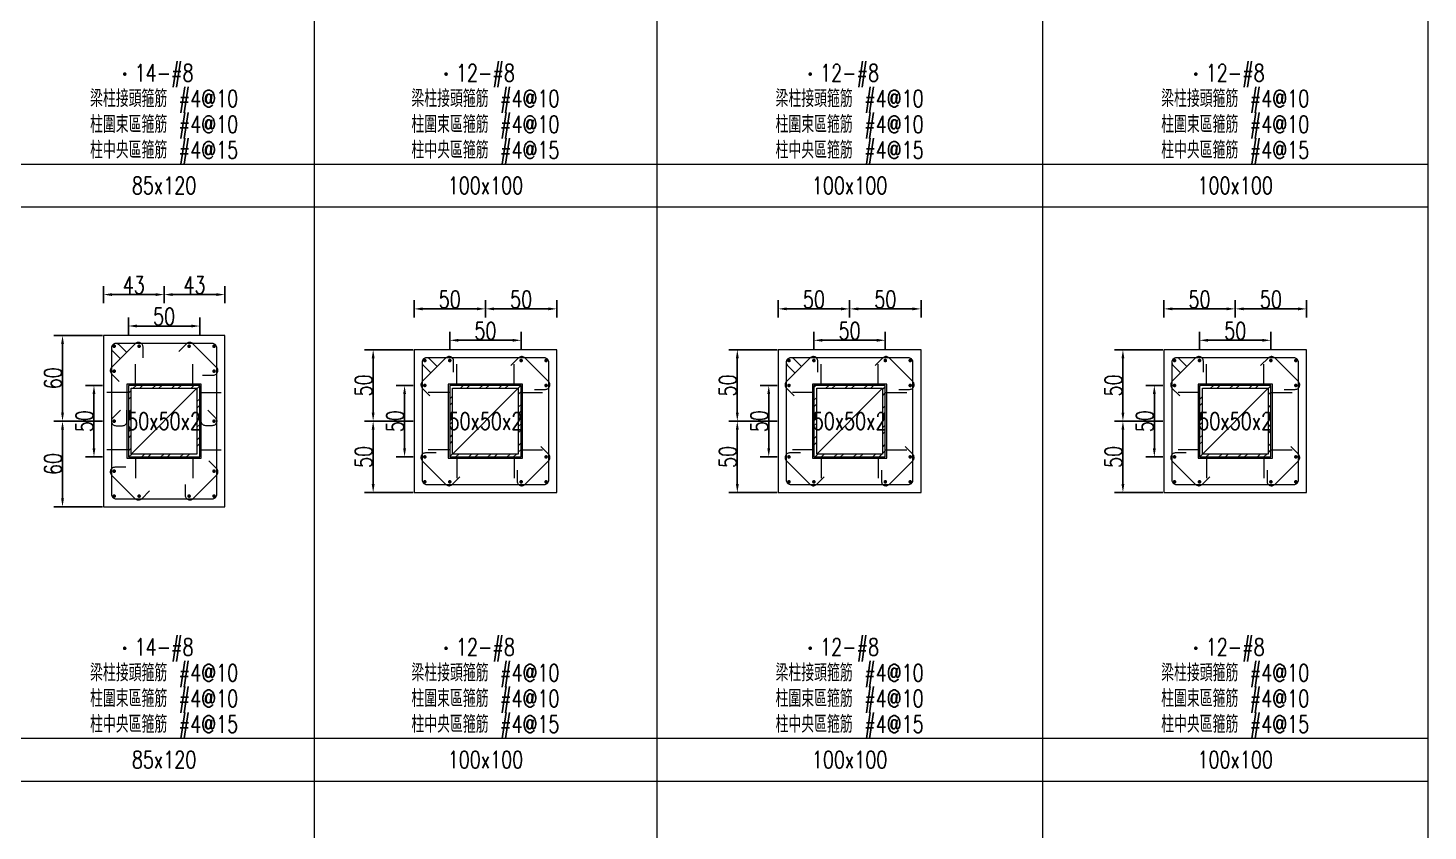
# Model space of a CAD drawing. Header units: millimetres. Extents: x 0 to 3905, y 0 to 8880.
# Drawn here: x 2925 to 3905, y 7201 to 7763 of the extents above; entities that cross this region are included whole.
import ezdxf
from ezdxf.enums import TextEntityAlignment as Align

# ---------------------------------------------------------------- set-up
doc = ezdxf.new("R2010")
doc.units = ezdxf.units.MM
doc.layers.get('DEFPOINTS').update_dxf_attribs({"color": 3})
for name, color, linetype in [('Hatch線', 6, 'Continuous'), ('主筋斷面', 2, 'Continuous'), ('文字-主筋根數', 7, 'Continuous'), ('文字-剪力筋 中央區', 7, 'Continuous'), ('文字-剪力筋-BC', 7, 'Continuous'), ('文字-剪力筋-圍束區', 7, 'Continuous'), ('文字-斷面尺寸', 7, 'Continuous'), ('文字-輔助字', 7, 'Continuous'), ('柱斷面線', 4, 'Continuous'), ('標註字', 4, 'Continuous'), ('箍筋線', 1, 'Continuous'), ('網格線', 7, 'Continuous'), ('鋼柱', 11, 'Continuous')]:
    doc.layers.add(name, color=color, linetype=linetype)
doc.styles.add('note', font='txt.shx', dxfattribs={"width": 0.75, "height": 12})
doc.styles.add('txt', font='txt.shx', dxfattribs={"height": 0.2, "bigfont": 'chineset.shx'})
doc.dimstyles.new('RCAD_DIM', dxfattribs={"dimtxt": 12, "dimasz": 6, "dimexe": 6, "dimexo": 0.625, "dimtad": 1, "dimdec": 0, "dimdsep": 46, "dimtxsty": 'note', "dimcen": 2.5, "dimclrd": 256, "dimclre": 256, "dimclrt": 256, "dimadec": 0, "dimazin": 0, "dimtfac": 1, "dimtmove": 0, "dimatfit": 3, "dimfxl": 0, "dimtolj": 1, "dimarcsym": 0})

# ---------------------------------------------------------------- blocks, each defined once
blk = doc.blocks.new('*D1710')
at = {"layer": 'DEFPOINTS', "color": 0}
for p in [(3045, 7554.625), (2995, 7548), (3045, 7548)]:
    blk.add_point(p, dxfattribs=at)
at = {"layer": '標註字', "lineweight": -2}
for p, q in [((2995, 7548.625), (2995, 7560.625)), ((3045, 7548.625), (3045, 7560.625)), ((3001, 7554.625), (3039, 7554.625))]:
    blk.add_line(p, q, dxfattribs=at)
at = {"layer": '標註字'}
for points in [[(3001, 7555.625), (3001, 7553.625), (2995, 7554.625)], [(3039, 7553.625), (3039, 7555.625), (3045, 7554.625)]]:
    blk.add_solid(points, dxfattribs=at)
at = {"layer": '標註字', "insert": (3020, 7561.25), "char_height": 12, "attachment_point": 5, "style": 'note'}
blk.add_mtext('\\A1;50', dxfattribs=at)
blk = doc.blocks.new('*D1711')
at = {"layer": 'DEFPOINTS', "color": 0}
for p in [(2970.875, 7513), (2977.5, 7513), (2977.5, 7463)]:
    blk.add_point(p, dxfattribs=at)
at = {"layer": '標註字', "lineweight": -2}
for p, q in [((2976.875, 7513), (2964.875, 7513)), ((2970.875, 7469), (2970.875, 7507)), ((2976.875, 7463), (2964.875, 7463))]:
    blk.add_line(p, q, dxfattribs=at)
at = {"layer": '標註字'}
for points in [[(2971.875, 7507), (2969.875, 7507), (2970.875, 7513)], [(2969.875, 7469), (2971.875, 7469), (2970.875, 7463)]]:
    blk.add_solid(points, dxfattribs=at)
at = {"layer": '標註字', "insert": (2964.25, 7488), "char_height": 12, "attachment_point": 5, "rotation": 90, "style": 'note'}
blk.add_mtext('\\A1;50', dxfattribs=at)
blk = doc.blocks.new('*D1712')
at = {"layer": 'DEFPOINTS', "color": 0}
for p in [(2977.5, 7570), (3020, 7576.625), (3020, 7570)]:
    blk.add_point(p, dxfattribs=at)
at = {"layer": '標註字', "lineweight": -2}
for p, q in [((2977.5, 7570.625), (2977.5, 7582.625)), ((3020, 7570.625), (3020, 7582.625)), ((2983.5, 7576.625), (3014, 7576.625))]:
    blk.add_line(p, q, dxfattribs=at)
at = {"layer": '標註字'}
for points in [[(2983.5, 7577.625), (2983.5, 7575.625), (2977.5, 7576.625)], [(3014, 7575.625), (3014, 7577.625), (3020, 7576.625)]]:
    blk.add_solid(points, dxfattribs=at)
at = {"layer": '標註字', "insert": (2998.75, 7583.25), "char_height": 12, "attachment_point": 5, "style": 'note'}
blk.add_mtext('\\A1;43', dxfattribs=at)
blk = doc.blocks.new('*D1713')
at = {"layer": 'DEFPOINTS', "color": 0}
for p in [(3020, 7570), (3062.5, 7576.625), (3062.5, 7570)]:
    blk.add_point(p, dxfattribs=at)
at = {"layer": '標註字', "lineweight": -2}
for p, q in [((3020, 7570.625), (3020, 7582.625)), ((3062.5, 7570.625), (3062.5, 7582.625)), ((3026, 7576.625), (3056.5, 7576.625))]:
    blk.add_line(p, q, dxfattribs=at)
at = {"layer": '標註字'}
for points in [[(3026, 7577.625), (3026, 7575.625), (3020, 7576.625)], [(3056.5, 7575.625), (3056.5, 7577.625), (3062.5, 7576.625)]]:
    blk.add_solid(points, dxfattribs=at)
at = {"layer": '標註字', "insert": (3041.25, 7583.25), "char_height": 12, "attachment_point": 5, "style": 'note'}
blk.add_mtext('\\A1;43', dxfattribs=at)
blk = doc.blocks.new('*D1714')
at = {"layer": 'DEFPOINTS', "color": 0}
for p in [(2948.875, 7488), (2977.5, 7488), (2977.5, 7428)]:
    blk.add_point(p, dxfattribs=at)
at = {"layer": '標註字', "lineweight": -2}
for p, q in [((2976.875, 7488), (2942.875, 7488)), ((2948.875, 7434), (2948.875, 7482)), ((2976.875, 7428), (2942.875, 7428))]:
    blk.add_line(p, q, dxfattribs=at)
at = {"layer": '標註字'}
for points in [[(2949.875, 7482), (2947.875, 7482), (2948.875, 7488)], [(2947.875, 7434), (2949.875, 7434), (2948.875, 7428)]]:
    blk.add_solid(points, dxfattribs=at)
at = {"layer": '標註字', "insert": (2942.25, 7458), "char_height": 12, "attachment_point": 5, "rotation": 90, "style": 'note'}
blk.add_mtext('\\A1;60', dxfattribs=at)
blk = doc.blocks.new('*D1715')
at = {"layer": 'DEFPOINTS', "color": 0}
for p in [(2948.875, 7548), (2977.5, 7548), (2977.5, 7488)]:
    blk.add_point(p, dxfattribs=at)
at = {"layer": '標註字', "lineweight": -2}
for p, q in [((2976.875, 7548), (2942.875, 7548)), ((2948.875, 7494), (2948.875, 7542)), ((2976.875, 7488), (2942.875, 7488))]:
    blk.add_line(p, q, dxfattribs=at)
at = {"layer": '標註字'}
for points in [[(2949.875, 7542), (2947.875, 7542), (2948.875, 7548)], [(2947.875, 7494), (2949.875, 7494), (2948.875, 7488)]]:
    blk.add_solid(points, dxfattribs=at)
at = {"layer": '標註字', "insert": (2942.25, 7518), "char_height": 12, "attachment_point": 5, "rotation": 90, "style": 'note'}
blk.add_mtext('\\A1;60', dxfattribs=at)
blk = doc.blocks.new('Circle_Filled')
at = {"const_width": 0.5}
blk.add_lwpolyline([(-0.25, 0, 1), (0.25, 0, 1)], format="xyb", close=True, dxfattribs=at)
blk = doc.blocks.new('*D1842')
at = {"layer": 'DEFPOINTS', "color": 0}
for p in [(3270, 7544.625), (3220, 7538), (3270, 7538)]:
    blk.add_point(p, dxfattribs=at)
at = {"layer": '標註字', "lineweight": -2}
for p, q in [((3220, 7538.625), (3220, 7550.625)), ((3270, 7538.625), (3270, 7550.625)), ((3226, 7544.625), (3264, 7544.625))]:
    blk.add_line(p, q, dxfattribs=at)
at = {"layer": '標註字'}
for points in [[(3226, 7545.625), (3226, 7543.625), (3220, 7544.625)], [(3264, 7543.625), (3264, 7545.625), (3270, 7544.625)]]:
    blk.add_solid(points, dxfattribs=at)
at = {"layer": '標註字', "insert": (3245, 7551.25), "char_height": 12, "attachment_point": 5, "style": 'note'}
blk.add_mtext('\\A1;50', dxfattribs=at)
blk = doc.blocks.new('*D1843')
at = {"layer": 'DEFPOINTS', "color": 0}
for p in [(3188.375, 7513), (3195, 7513), (3195, 7463)]:
    blk.add_point(p, dxfattribs=at)
at = {"layer": '標註字', "lineweight": -2}
for p, q in [((3194.375, 7513), (3182.375, 7513)), ((3188.375, 7469), (3188.375, 7507)), ((3194.375, 7463), (3182.375, 7463))]:
    blk.add_line(p, q, dxfattribs=at)
at = {"layer": '標註字'}
for points in [[(3189.375, 7507), (3187.375, 7507), (3188.375, 7513)], [(3187.375, 7469), (3189.375, 7469), (3188.375, 7463)]]:
    blk.add_solid(points, dxfattribs=at)
at = {"layer": '標註字', "insert": (3181.75, 7488), "char_height": 12, "attachment_point": 5, "rotation": 90, "style": 'note'}
blk.add_mtext('\\A1;50', dxfattribs=at)
blk = doc.blocks.new('*D1844')
at = {"layer": 'DEFPOINTS', "color": 0}
for p in [(3195, 7560), (3245, 7566.625), (3245, 7560)]:
    blk.add_point(p, dxfattribs=at)
at = {"layer": '標註字', "lineweight": -2}
for p, q in [((3195, 7560.625), (3195, 7572.625)), ((3245, 7560.625), (3245, 7572.625)), ((3201, 7566.625), (3239, 7566.625))]:
    blk.add_line(p, q, dxfattribs=at)
at = {"layer": '標註字'}
for points in [[(3201, 7567.625), (3201, 7565.625), (3195, 7566.625)], [(3239, 7565.625), (3239, 7567.625), (3245, 7566.625)]]:
    blk.add_solid(points, dxfattribs=at)
at = {"layer": '標註字', "insert": (3220, 7573.25), "char_height": 12, "attachment_point": 5, "style": 'note'}
blk.add_mtext('\\A1;50', dxfattribs=at)
blk = doc.blocks.new('*D1845')
at = {"layer": 'DEFPOINTS', "color": 0}
for p in [(3245, 7560), (3295, 7566.625), (3295, 7560)]:
    blk.add_point(p, dxfattribs=at)
at = {"layer": '標註字', "lineweight": -2}
for p, q in [((3245, 7560.625), (3245, 7572.625)), ((3295, 7560.625), (3295, 7572.625)), ((3251, 7566.625), (3289, 7566.625))]:
    blk.add_line(p, q, dxfattribs=at)
at = {"layer": '標註字'}
for points in [[(3251, 7567.625), (3251, 7565.625), (3245, 7566.625)], [(3289, 7565.625), (3289, 7567.625), (3295, 7566.625)]]:
    blk.add_solid(points, dxfattribs=at)
at = {"layer": '標註字', "insert": (3270, 7573.25), "char_height": 12, "attachment_point": 5, "style": 'note'}
blk.add_mtext('\\A1;50', dxfattribs=at)
blk = doc.blocks.new('*D1846')
at = {"layer": 'DEFPOINTS', "color": 0}
for p in [(3166.375, 7488), (3195, 7488), (3195, 7438)]:
    blk.add_point(p, dxfattribs=at)
at = {"layer": '標註字', "lineweight": -2}
for p, q in [((3194.375, 7488), (3160.375, 7488)), ((3166.375, 7444), (3166.375, 7482)), ((3194.375, 7438), (3160.375, 7438))]:
    blk.add_line(p, q, dxfattribs=at)
at = {"layer": '標註字'}
for points in [[(3167.375, 7482), (3165.375, 7482), (3166.375, 7488)], [(3165.375, 7444), (3167.375, 7444), (3166.375, 7438)]]:
    blk.add_solid(points, dxfattribs=at)
at = {"layer": '標註字', "insert": (3159.75, 7463), "char_height": 12, "attachment_point": 5, "rotation": 90, "style": 'note'}
blk.add_mtext('\\A1;50', dxfattribs=at)
blk = doc.blocks.new('*D1847')
at = {"layer": 'DEFPOINTS', "color": 0}
for p in [(3166.375, 7538), (3195, 7538), (3195, 7488)]:
    blk.add_point(p, dxfattribs=at)
at = {"layer": '標註字', "lineweight": -2}
for p, q in [((3194.375, 7538), (3160.375, 7538)), ((3166.375, 7494), (3166.375, 7532)), ((3194.375, 7488), (3160.375, 7488))]:
    blk.add_line(p, q, dxfattribs=at)
at = {"layer": '標註字'}
for points in [[(3167.375, 7532), (3165.375, 7532), (3166.375, 7538)], [(3165.375, 7494), (3167.375, 7494), (3166.375, 7488)]]:
    blk.add_solid(points, dxfattribs=at)
at = {"layer": '標註字', "insert": (3159.75, 7513), "char_height": 12, "attachment_point": 5, "rotation": 90, "style": 'note'}
blk.add_mtext('\\A1;50', dxfattribs=at)
blk = doc.blocks.new('*D1974')
at = {"layer": 'DEFPOINTS', "color": 0}
for p in [(3525, 7544.625), (3475, 7538), (3525, 7538)]:
    blk.add_point(p, dxfattribs=at)
at = {"layer": '標註字', "lineweight": -2}
for p, q in [((3475, 7538.625), (3475, 7550.625)), ((3525, 7538.625), (3525, 7550.625)), ((3481, 7544.625), (3519, 7544.625))]:
    blk.add_line(p, q, dxfattribs=at)
at = {"layer": '標註字'}
for points in [[(3481, 7545.625), (3481, 7543.625), (3475, 7544.625)], [(3519, 7543.625), (3519, 7545.625), (3525, 7544.625)]]:
    blk.add_solid(points, dxfattribs=at)
at = {"layer": '標註字', "insert": (3500, 7551.25), "char_height": 12, "attachment_point": 5, "style": 'note'}
blk.add_mtext('\\A1;50', dxfattribs=at)
blk = doc.blocks.new('*D1975')
at = {"layer": 'DEFPOINTS', "color": 0}
for p in [(3443.375, 7513), (3450, 7513), (3450, 7463)]:
    blk.add_point(p, dxfattribs=at)
at = {"layer": '標註字', "lineweight": -2}
for p, q in [((3449.375, 7513), (3437.375, 7513)), ((3443.375, 7469), (3443.375, 7507)), ((3449.375, 7463), (3437.375, 7463))]:
    blk.add_line(p, q, dxfattribs=at)
at = {"layer": '標註字'}
for points in [[(3444.375, 7507), (3442.375, 7507), (3443.375, 7513)], [(3442.375, 7469), (3444.375, 7469), (3443.375, 7463)]]:
    blk.add_solid(points, dxfattribs=at)
at = {"layer": '標註字', "insert": (3436.75, 7488), "char_height": 12, "attachment_point": 5, "rotation": 90, "style": 'note'}
blk.add_mtext('\\A1;50', dxfattribs=at)
blk = doc.blocks.new('*D1976')
at = {"layer": 'DEFPOINTS', "color": 0}
for p in [(3450, 7560), (3500, 7566.625), (3500, 7560)]:
    blk.add_point(p, dxfattribs=at)
at = {"layer": '標註字', "lineweight": -2}
for p, q in [((3450, 7560.625), (3450, 7572.625)), ((3500, 7560.625), (3500, 7572.625)), ((3456, 7566.625), (3494, 7566.625))]:
    blk.add_line(p, q, dxfattribs=at)
at = {"layer": '標註字'}
for points in [[(3456, 7567.625), (3456, 7565.625), (3450, 7566.625)], [(3494, 7565.625), (3494, 7567.625), (3500, 7566.625)]]:
    blk.add_solid(points, dxfattribs=at)
at = {"layer": '標註字', "insert": (3475, 7573.25), "char_height": 12, "attachment_point": 5, "style": 'note'}
blk.add_mtext('\\A1;50', dxfattribs=at)
blk = doc.blocks.new('*D1977')
at = {"layer": 'DEFPOINTS', "color": 0}
for p in [(3500, 7560), (3550, 7566.625), (3550, 7560)]:
    blk.add_point(p, dxfattribs=at)
at = {"layer": '標註字', "lineweight": -2}
for p, q in [((3500, 7560.625), (3500, 7572.625)), ((3550, 7560.625), (3550, 7572.625)), ((3506, 7566.625), (3544, 7566.625))]:
    blk.add_line(p, q, dxfattribs=at)
at = {"layer": '標註字'}
for points in [[(3506, 7567.625), (3506, 7565.625), (3500, 7566.625)], [(3544, 7565.625), (3544, 7567.625), (3550, 7566.625)]]:
    blk.add_solid(points, dxfattribs=at)
at = {"layer": '標註字', "insert": (3525, 7573.25), "char_height": 12, "attachment_point": 5, "style": 'note'}
blk.add_mtext('\\A1;50', dxfattribs=at)
blk = doc.blocks.new('*D1978')
at = {"layer": 'DEFPOINTS', "color": 0}
for p in [(3421.375, 7488), (3450, 7488), (3450, 7438)]:
    blk.add_point(p, dxfattribs=at)
at = {"layer": '標註字', "lineweight": -2}
for p, q in [((3449.375, 7488), (3415.375, 7488)), ((3421.375, 7444), (3421.375, 7482)), ((3449.375, 7438), (3415.375, 7438))]:
    blk.add_line(p, q, dxfattribs=at)
at = {"layer": '標註字'}
for points in [[(3422.375, 7482), (3420.375, 7482), (3421.375, 7488)], [(3420.375, 7444), (3422.375, 7444), (3421.375, 7438)]]:
    blk.add_solid(points, dxfattribs=at)
at = {"layer": '標註字', "insert": (3414.75, 7463), "char_height": 12, "attachment_point": 5, "rotation": 90, "style": 'note'}
blk.add_mtext('\\A1;50', dxfattribs=at)
blk = doc.blocks.new('*D1979')
at = {"layer": 'DEFPOINTS', "color": 0}
for p in [(3421.375, 7538), (3450, 7538), (3450, 7488)]:
    blk.add_point(p, dxfattribs=at)
at = {"layer": '標註字', "lineweight": -2}
for p, q in [((3449.375, 7538), (3415.375, 7538)), ((3421.375, 7494), (3421.375, 7532)), ((3449.375, 7488), (3415.375, 7488))]:
    blk.add_line(p, q, dxfattribs=at)
at = {"layer": '標註字'}
for points in [[(3422.375, 7532), (3420.375, 7532), (3421.375, 7538)], [(3420.375, 7494), (3422.375, 7494), (3421.375, 7488)]]:
    blk.add_solid(points, dxfattribs=at)
at = {"layer": '標註字', "insert": (3414.75, 7513), "char_height": 12, "attachment_point": 5, "rotation": 90, "style": 'note'}
blk.add_mtext('\\A1;50', dxfattribs=at)
blk = doc.blocks.new('*D2106')
at = {"layer": 'DEFPOINTS', "color": 0}
for p in [(3795, 7544.625), (3745, 7538), (3795, 7538)]:
    blk.add_point(p, dxfattribs=at)
at = {"layer": '標註字', "lineweight": -2}
for p, q in [((3745, 7538.625), (3745, 7550.625)), ((3795, 7538.625), (3795, 7550.625)), ((3751, 7544.625), (3789, 7544.625))]:
    blk.add_line(p, q, dxfattribs=at)
at = {"layer": '標註字'}
for points in [[(3751, 7545.625), (3751, 7543.625), (3745, 7544.625)], [(3789, 7543.625), (3789, 7545.625), (3795, 7544.625)]]:
    blk.add_solid(points, dxfattribs=at)
at = {"layer": '標註字', "insert": (3770, 7551.25), "char_height": 12, "attachment_point": 5, "style": 'note'}
blk.add_mtext('\\A1;50', dxfattribs=at)
blk = doc.blocks.new('*D2107')
at = {"layer": 'DEFPOINTS', "color": 0}
for p in [(3713.375, 7513), (3720, 7513), (3720, 7463)]:
    blk.add_point(p, dxfattribs=at)
at = {"layer": '標註字', "lineweight": -2}
for p, q in [((3719.375, 7513), (3707.375, 7513)), ((3713.375, 7469), (3713.375, 7507)), ((3719.375, 7463), (3707.375, 7463))]:
    blk.add_line(p, q, dxfattribs=at)
at = {"layer": '標註字'}
for points in [[(3714.375, 7507), (3712.375, 7507), (3713.375, 7513)], [(3712.375, 7469), (3714.375, 7469), (3713.375, 7463)]]:
    blk.add_solid(points, dxfattribs=at)
at = {"layer": '標註字', "insert": (3706.75, 7488), "char_height": 12, "attachment_point": 5, "rotation": 90, "style": 'note'}
blk.add_mtext('\\A1;50', dxfattribs=at)
blk = doc.blocks.new('*D2108')
at = {"layer": 'DEFPOINTS', "color": 0}
for p in [(3720, 7560), (3770, 7566.625), (3770, 7560)]:
    blk.add_point(p, dxfattribs=at)
at = {"layer": '標註字', "lineweight": -2}
for p, q in [((3720, 7560.625), (3720, 7572.625)), ((3770, 7560.625), (3770, 7572.625)), ((3726, 7566.625), (3764, 7566.625))]:
    blk.add_line(p, q, dxfattribs=at)
at = {"layer": '標註字'}
for points in [[(3726, 7567.625), (3726, 7565.625), (3720, 7566.625)], [(3764, 7565.625), (3764, 7567.625), (3770, 7566.625)]]:
    blk.add_solid(points, dxfattribs=at)
at = {"layer": '標註字', "insert": (3745, 7573.25), "char_height": 12, "attachment_point": 5, "style": 'note'}
blk.add_mtext('\\A1;50', dxfattribs=at)
blk = doc.blocks.new('*D2109')
at = {"layer": 'DEFPOINTS', "color": 0}
for p in [(3770, 7560), (3820, 7566.625), (3820, 7560)]:
    blk.add_point(p, dxfattribs=at)
at = {"layer": '標註字', "lineweight": -2}
for p, q in [((3770, 7560.625), (3770, 7572.625)), ((3820, 7560.625), (3820, 7572.625)), ((3776, 7566.625), (3814, 7566.625))]:
    blk.add_line(p, q, dxfattribs=at)
at = {"layer": '標註字'}
for points in [[(3776, 7567.625), (3776, 7565.625), (3770, 7566.625)], [(3814, 7565.625), (3814, 7567.625), (3820, 7566.625)]]:
    blk.add_solid(points, dxfattribs=at)
at = {"layer": '標註字', "insert": (3795, 7573.25), "char_height": 12, "attachment_point": 5, "style": 'note'}
blk.add_mtext('\\A1;50', dxfattribs=at)
blk = doc.blocks.new('*D2110')
at = {"layer": 'DEFPOINTS', "color": 0}
for p in [(3691.375, 7488), (3720, 7488), (3720, 7438)]:
    blk.add_point(p, dxfattribs=at)
at = {"layer": '標註字', "lineweight": -2}
for p, q in [((3719.375, 7488), (3685.375, 7488)), ((3691.375, 7444), (3691.375, 7482)), ((3719.375, 7438), (3685.375, 7438))]:
    blk.add_line(p, q, dxfattribs=at)
at = {"layer": '標註字'}
for points in [[(3692.375, 7482), (3690.375, 7482), (3691.375, 7488)], [(3690.375, 7444), (3692.375, 7444), (3691.375, 7438)]]:
    blk.add_solid(points, dxfattribs=at)
at = {"layer": '標註字', "insert": (3684.75, 7463), "char_height": 12, "attachment_point": 5, "rotation": 90, "style": 'note'}
blk.add_mtext('\\A1;50', dxfattribs=at)
blk = doc.blocks.new('*D2111')
at = {"layer": 'DEFPOINTS', "color": 0}
for p in [(3691.375, 7538), (3720, 7538), (3720, 7488)]:
    blk.add_point(p, dxfattribs=at)
at = {"layer": '標註字', "lineweight": -2}
for p, q in [((3719.375, 7538), (3685.375, 7538)), ((3691.375, 7494), (3691.375, 7532)), ((3719.375, 7488), (3685.375, 7488))]:
    blk.add_line(p, q, dxfattribs=at)
at = {"layer": '標註字'}
for points in [[(3692.375, 7532), (3690.375, 7532), (3691.375, 7538)], [(3690.375, 7494), (3692.375, 7494), (3691.375, 7488)]]:
    blk.add_solid(points, dxfattribs=at)
at = {"layer": '標註字', "insert": (3684.75, 7513), "char_height": 12, "attachment_point": 5, "rotation": 90, "style": 'note'}
blk.add_mtext('\\A1;50', dxfattribs=at)

msp = doc.modelspace()

# ---------------------------------------------------------------- hatches: boundary and pattern name
at = {"layer": 'Hatch線'}
h = msp.add_hatch(dxfattribs=at)
h.set_pattern_fill('ANSI32', color=256, style=0)
h.paths.add_polyline_path([(2995, 7463), (3045, 7463), (3045, 7513), (2995, 7513)], flags=17)
h.paths.add_polyline_path([(2997, 7465), (2997, 7511), (3043, 7511), (3043, 7465)])
h = msp.add_hatch(dxfattribs=at)
h.set_pattern_fill('ANSI32', color=256, style=0)
h.paths.add_polyline_path([(3220, 7463), (3270, 7463), (3270, 7513), (3220, 7513)], flags=17)
h.paths.add_polyline_path([(3222, 7465), (3222, 7511), (3268, 7511), (3268, 7465)])
h = msp.add_hatch(dxfattribs=at)
h.set_pattern_fill('ANSI32', color=256, style=0)
h.paths.add_polyline_path([(3475, 7463), (3525, 7463), (3525, 7513), (3475, 7513)], flags=17)
h.paths.add_polyline_path([(3477, 7465), (3477, 7511), (3523, 7511), (3523, 7465)])
h = msp.add_hatch(dxfattribs=at)
h.set_pattern_fill('ANSI32', color=256, style=0)
h.paths.add_polyline_path([(3745, 7463), (3795, 7463), (3795, 7513), (3745, 7513)], flags=17)
h.paths.add_polyline_path([(3747, 7465), (3747, 7511), (3793, 7511), (3793, 7465)])

# ---------------------------------------------------------------- linework, layer by layer
at = {"layer": 'DEFPOINTS', "lineweight": 5}
for points in [[(3000, 7513), (3000, 7528)], [(3040, 7513), (3040, 7528)], [(3225, 7513), (3225, 7528)], [(3265, 7513), (3265, 7528)], [(3480, 7513), (3480, 7528)], [(3520, 7513), (3520, 7528)], [(3750, 7513), (3750, 7528)], [(3790, 7513), (3790, 7528)], [(2995, 7462), (3046, 7462), (3046, 7514), (2994, 7514), (2994, 7462), (2995, 7462)], [(2997, 7465), (3043, 7511)], [(3220, 7462), (3271, 7462), (3271, 7514), (3219, 7514), (3219, 7462), (3220, 7462)], [(3222, 7465), (3268, 7511)], [(3475, 7462), (3526, 7462), (3526, 7514), (3474, 7514), (3474, 7462), (3475, 7462)], [(3477, 7465), (3523, 7511)], [(3745, 7462), (3796, 7462), (3796, 7514), (3744, 7514), (3744, 7462), (3745, 7462)], [(3747, 7465), (3793, 7511)], [(2995, 7508), (2980, 7508)], [(3045, 7508), (3060, 7508)], [(3220, 7508), (3205, 7508)], [(3270, 7508), (3285, 7508)], [(3475, 7508), (3460, 7508)], [(3525, 7508), (3540, 7508)], [(3745, 7508), (3730, 7508)], [(3795, 7508), (3810, 7508)], [(2995, 7468), (2980, 7468)], [(3000, 7463), (3000, 7448)], [(3040, 7463), (3040, 7448)], [(3045, 7468), (3060, 7468)], [(3220, 7468), (3205, 7468)], [(3225, 7463), (3225, 7448)], [(3265, 7463), (3265, 7448)], [(3270, 7468), (3285, 7468)], [(3475, 7468), (3460, 7468)], [(3480, 7463), (3480, 7448)], [(3520, 7463), (3520, 7448)], [(3525, 7468), (3540, 7468)], [(3745, 7468), (3730, 7468)], [(3750, 7463), (3750, 7448)], [(3790, 7463), (3790, 7448)], [(3795, 7468), (3810, 7468)]]:
    msp.add_lwpolyline(points, dxfattribs=at)
at = {"layer": '柱斷面線', "lineweight": 5}
for points in [[(2977.5, 7428), (3062.5, 7428), (3062.5, 7548), (2977.5, 7548), (2977.5, 7428)], [(3195, 7438), (3295, 7438), (3295, 7538), (3195, 7538), (3195, 7438)], [(3450, 7438), (3550, 7438), (3550, 7538), (3450, 7538), (3450, 7438)], [(3720, 7438), (3820, 7438), (3820, 7538), (3720, 7538), (3720, 7438)]]:
    msp.add_lwpolyline(points, dxfattribs=at)
at = {"layer": '箍筋線', "lineweight": 5}
for points in [[(3005.23, 7532.39), (3005.23, 7540.01), (3005.18, 7540.54), (3005.05, 7541.06), (3004.83, 7541.55), (3004.53, 7541.99), (3004.17, 7542.38), (3003.74, 7542.7), (3003.27, 7542.94), (3002.76, 7543.11), (3002.23, 7543.18), (3001.7, 7543.17), (3001.17, 7543.06), (3000.67, 7542.87), (3000.21, 7542.6), (2999.81, 7542.26), (2983.24, 7525.69), (2982.89, 7525.27), (2982.61, 7524.79), (2982.42, 7524.27), (2982.33, 7523.73), (2982.33, 7523.17), (2982.42, 7522.63), (2982.61, 7522.11), (2982.89, 7521.63), (2983.24, 7521.2), (2988.63, 7515.82)], [(2993.94, 7536.05), (2988.56, 7541.44), (2988.15, 7541.78), (2987.69, 7542.05), (2987.19, 7542.24), (2986.67, 7542.35), (2986.13, 7542.36), (2985.6, 7542.29), (2985.09, 7542.12), (2984.62, 7541.88), (2984.19, 7541.56), (2983.83, 7541.17), (2983.53, 7540.73), (2983.31, 7540.24), (2983.18, 7539.72), (2983.13, 7539.19), (2983.13, 7436.81), (2983.18, 7436.26), (2983.33, 7435.72), (2983.56, 7435.22), (2983.88, 7434.77), (2984.27, 7434.38), (2984.72, 7434.06), (2985.22, 7433.83), (2985.76, 7433.68), (2986.31, 7433.63), (3053.69, 7433.63), (3054.24, 7433.68), (3054.78, 7433.83), (3055.28, 7434.06), (3055.73, 7434.38), (3056.12, 7434.77), (3056.44, 7435.22), (3056.67, 7435.72), (3056.82, 7436.26), (3056.87, 7436.81), (3056.87, 7539.19), (3056.82, 7539.74), (3056.67, 7540.28), (3056.44, 7540.78), (3056.12, 7541.23), (3055.73, 7541.62), (3055.28, 7541.94), (3054.78, 7542.17), (3054.24, 7542.32), (3053.69, 7542.37), (2986.31, 7542.37), (2985.78, 7542.32), (2985.26, 7542.19), (2984.77, 7541.97), (2984.33, 7541.67), (2983.94, 7541.31), (2983.62, 7540.88), (2983.38, 7540.41), (2983.21, 7539.9), (2983.14, 7539.37), (2983.15, 7538.83), (2983.26, 7538.31), (2983.45, 7537.81), (2983.72, 7537.35), (2984.06, 7536.94), (2989.45, 7531.56)], [(3046.89, 7520.27), (3054.51, 7520.27), (3055.04, 7520.32), (3055.56, 7520.45), (3056.05, 7520.67), (3056.49, 7520.97), (3056.88, 7521.33), (3057.2, 7521.76), (3057.44, 7522.23), (3057.61, 7522.74), (3057.68, 7523.27), (3057.67, 7523.8), (3057.56, 7524.33), (3057.37, 7524.83), (3057.1, 7525.29), (3056.76, 7525.69), (3040.19, 7542.26), (3039.77, 7542.61), (3039.29, 7542.89), (3038.77, 7543.08), (3038.23, 7543.17), (3037.67, 7543.17), (3037.13, 7543.08), (3036.61, 7542.89), (3036.13, 7542.61), (3035.7, 7542.26), (3030.32, 7536.87)], [(3222.73, 7522.39), (3222.73, 7530.01), (3222.68, 7530.54), (3222.55, 7531.06), (3222.33, 7531.55), (3222.03, 7531.99), (3221.67, 7532.38), (3221.24, 7532.7), (3220.77, 7532.94), (3220.26, 7533.11), (3219.73, 7533.18), (3219.2, 7533.17), (3218.67, 7533.06), (3218.17, 7532.87), (3217.71, 7532.6), (3217.31, 7532.26), (3200.74, 7515.69), (3200.39, 7515.27), (3200.11, 7514.79), (3199.92, 7514.27), (3199.83, 7513.73), (3199.83, 7513.17), (3199.92, 7512.63), (3200.11, 7512.11), (3200.39, 7511.63), (3200.74, 7511.2), (3206.13, 7505.82)], [(3211.44, 7526.05), (3206.06, 7531.44), (3205.65, 7531.78), (3205.19, 7532.05), (3204.69, 7532.24), (3204.17, 7532.35), (3203.63, 7532.36), (3203.1, 7532.29), (3202.59, 7532.12), (3202.12, 7531.88), (3201.69, 7531.56), (3201.33, 7531.17), (3201.03, 7530.73), (3200.81, 7530.24), (3200.68, 7529.72), (3200.63, 7529.19), (3200.63, 7446.81), (3200.68, 7446.26), (3200.83, 7445.72), (3201.06, 7445.22), (3201.38, 7444.77), (3201.77, 7444.38), (3202.22, 7444.06), (3202.72, 7443.83), (3203.26, 7443.68), (3203.81, 7443.63), (3286.19, 7443.63), (3286.74, 7443.68), (3287.28, 7443.83), (3287.78, 7444.06), (3288.23, 7444.38), (3288.62, 7444.77), (3288.94, 7445.22), (3289.17, 7445.72), (3289.32, 7446.26), (3289.37, 7446.81), (3289.37, 7529.19), (3289.32, 7529.74), (3289.17, 7530.28), (3288.94, 7530.78), (3288.62, 7531.23), (3288.23, 7531.62), (3287.78, 7531.94), (3287.28, 7532.17), (3286.74, 7532.32), (3286.19, 7532.37), (3203.81, 7532.37), (3203.28, 7532.32), (3202.76, 7532.19), (3202.27, 7531.97), (3201.83, 7531.67), (3201.44, 7531.31), (3201.12, 7530.88), (3200.88, 7530.41), (3200.71, 7529.9), (3200.64, 7529.37), (3200.65, 7528.83), (3200.76, 7528.31), (3200.95, 7527.81), (3201.22, 7527.35), (3201.56, 7526.94), (3206.95, 7521.56)], [(3279.39, 7510.27), (3287.01, 7510.27), (3287.54, 7510.32), (3288.06, 7510.45), (3288.55, 7510.67), (3288.99, 7510.97), (3289.38, 7511.33), (3289.7, 7511.76), (3289.94, 7512.23), (3290.11, 7512.74), (3290.18, 7513.27), (3290.17, 7513.8), (3290.06, 7514.33), (3289.87, 7514.83), (3289.6, 7515.29), (3289.26, 7515.69), (3272.69, 7532.26), (3272.27, 7532.61), (3271.79, 7532.89), (3271.27, 7533.08), (3270.73, 7533.17), (3270.17, 7533.17), (3269.63, 7533.08), (3269.11, 7532.89), (3268.63, 7532.61), (3268.2, 7532.26), (3262.82, 7526.87)], [(3477.73, 7522.39), (3477.73, 7530.01), (3477.68, 7530.54), (3477.55, 7531.06), (3477.33, 7531.55), (3477.03, 7531.99), (3476.67, 7532.38), (3476.24, 7532.7), (3475.77, 7532.94), (3475.26, 7533.11), (3474.73, 7533.18), (3474.2, 7533.17), (3473.67, 7533.06), (3473.17, 7532.87), (3472.71, 7532.6), (3472.31, 7532.26), (3455.74, 7515.69), (3455.39, 7515.27), (3455.11, 7514.79), (3454.92, 7514.27), (3454.83, 7513.73), (3454.83, 7513.17), (3454.92, 7512.63), (3455.11, 7512.11), (3455.39, 7511.63), (3455.74, 7511.2), (3461.13, 7505.82)], [(3466.44, 7526.05), (3461.06, 7531.44), (3460.65, 7531.78), (3460.19, 7532.05), (3459.69, 7532.24), (3459.17, 7532.35), (3458.63, 7532.36), (3458.1, 7532.29), (3457.59, 7532.12), (3457.12, 7531.88), (3456.69, 7531.56), (3456.33, 7531.17), (3456.03, 7530.73), (3455.81, 7530.24), (3455.68, 7529.72), (3455.63, 7529.19), (3455.63, 7446.81), (3455.68, 7446.26), (3455.83, 7445.72), (3456.06, 7445.22), (3456.38, 7444.77), (3456.77, 7444.38), (3457.22, 7444.06), (3457.72, 7443.83), (3458.26, 7443.68), (3458.81, 7443.63), (3541.19, 7443.63), (3541.74, 7443.68), (3542.28, 7443.83), (3542.78, 7444.06), (3543.23, 7444.38), (3543.62, 7444.77), (3543.94, 7445.22), (3544.17, 7445.72), (3544.32, 7446.26), (3544.37, 7446.81), (3544.37, 7529.19), (3544.32, 7529.74), (3544.17, 7530.28), (3543.94, 7530.78), (3543.62, 7531.23), (3543.23, 7531.62), (3542.78, 7531.94), (3542.28, 7532.17), (3541.74, 7532.32), (3541.19, 7532.37), (3458.81, 7532.37), (3458.28, 7532.32), (3457.76, 7532.19), (3457.27, 7531.97), (3456.83, 7531.67), (3456.44, 7531.31), (3456.12, 7530.88), (3455.88, 7530.41), (3455.71, 7529.9), (3455.64, 7529.37), (3455.65, 7528.83), (3455.76, 7528.31), (3455.95, 7527.81), (3456.22, 7527.35), (3456.56, 7526.94), (3461.95, 7521.56)], [(3534.39, 7510.27), (3542.01, 7510.27), (3542.54, 7510.32), (3543.06, 7510.45), (3543.55, 7510.67), (3543.99, 7510.97), (3544.38, 7511.33), (3544.7, 7511.76), (3544.94, 7512.23), (3545.11, 7512.74), (3545.18, 7513.27), (3545.17, 7513.8), (3545.06, 7514.33), (3544.87, 7514.83), (3544.6, 7515.29), (3544.26, 7515.69), (3527.69, 7532.26), (3527.27, 7532.61), (3526.79, 7532.89), (3526.27, 7533.08), (3525.73, 7533.17), (3525.17, 7533.17), (3524.63, 7533.08), (3524.11, 7532.89), (3523.63, 7532.61), (3523.2, 7532.26), (3517.82, 7526.87)], [(3747.73, 7522.39), (3747.73, 7530.01), (3747.68, 7530.54), (3747.55, 7531.06), (3747.33, 7531.55), (3747.03, 7531.99), (3746.67, 7532.38), (3746.24, 7532.7), (3745.77, 7532.94), (3745.26, 7533.11), (3744.73, 7533.18), (3744.2, 7533.17), (3743.67, 7533.06), (3743.17, 7532.87), (3742.71, 7532.6), (3742.31, 7532.26), (3725.74, 7515.69), (3725.39, 7515.27), (3725.11, 7514.79), (3724.92, 7514.27), (3724.83, 7513.73), (3724.83, 7513.17), (3724.92, 7512.63), (3725.11, 7512.11), (3725.39, 7511.63), (3725.74, 7511.2), (3731.13, 7505.82)], [(3736.44, 7526.05), (3731.06, 7531.44), (3730.65, 7531.78), (3730.19, 7532.05), (3729.69, 7532.24), (3729.17, 7532.35), (3728.63, 7532.36), (3728.1, 7532.29), (3727.59, 7532.12), (3727.12, 7531.88), (3726.69, 7531.56), (3726.33, 7531.17), (3726.03, 7530.73), (3725.81, 7530.24), (3725.68, 7529.72), (3725.63, 7529.19), (3725.63, 7446.81), (3725.68, 7446.26), (3725.83, 7445.72), (3726.06, 7445.22), (3726.38, 7444.77), (3726.77, 7444.38), (3727.22, 7444.06), (3727.72, 7443.83), (3728.26, 7443.68), (3728.81, 7443.63), (3811.19, 7443.63), (3811.74, 7443.68), (3812.28, 7443.83), (3812.78, 7444.06), (3813.23, 7444.38), (3813.62, 7444.77), (3813.94, 7445.22), (3814.17, 7445.72), (3814.32, 7446.26), (3814.37, 7446.81), (3814.37, 7529.19), (3814.32, 7529.74), (3814.17, 7530.28), (3813.94, 7530.78), (3813.62, 7531.23), (3813.23, 7531.62), (3812.78, 7531.94), (3812.28, 7532.17), (3811.74, 7532.32), (3811.19, 7532.37), (3728.81, 7532.37), (3728.28, 7532.32), (3727.76, 7532.19), (3727.27, 7531.97), (3726.83, 7531.67), (3726.44, 7531.31), (3726.12, 7530.88), (3725.88, 7530.41), (3725.71, 7529.9), (3725.64, 7529.37), (3725.65, 7528.83), (3725.76, 7528.31), (3725.95, 7527.81), (3726.22, 7527.35), (3726.56, 7526.94), (3731.95, 7521.56)], [(3804.39, 7510.27), (3812.01, 7510.27), (3812.54, 7510.32), (3813.06, 7510.45), (3813.55, 7510.67), (3813.99, 7510.97), (3814.38, 7511.33), (3814.7, 7511.76), (3814.94, 7512.23), (3815.11, 7512.74), (3815.18, 7513.27), (3815.17, 7513.8), (3815.06, 7514.33), (3814.87, 7514.83), (3814.6, 7515.29), (3814.26, 7515.69), (3797.69, 7532.26), (3797.27, 7532.61), (3796.79, 7532.89), (3796.27, 7533.08), (3795.73, 7533.17), (3795.17, 7533.17), (3794.63, 7533.08), (3794.11, 7532.89), (3793.63, 7532.61), (3793.2, 7532.26), (3787.82, 7526.87)], [(2989.45, 7495.63), (2984.06, 7490.25), (2983.72, 7489.84), (2983.45, 7489.38), (2983.26, 7488.88), (2983.15, 7488.36), (2983.14, 7487.82), (2983.21, 7487.29), (2983.38, 7486.78), (2983.62, 7486.31), (2983.94, 7485.88), (2984.33, 7485.52), (2984.77, 7485.22), (2985.26, 7485), (2985.78, 7484.87), (2986.31, 7484.83), (2990.83, 7484.83), (2991.38, 7484.87), (2991.91, 7485.02), (2992.41, 7485.25), (2992.87, 7485.57), (2993.26, 7485.96), (2993.57, 7486.41), (2993.81, 7486.91), (2993.95, 7487.45), (2994, 7488), (2994, 7495.62)], [(3050.55, 7495.63), (3055.94, 7490.25), (3056.28, 7489.84), (3056.55, 7489.38), (3056.74, 7488.88), (3056.85, 7488.36), (3056.86, 7487.82), (3056.79, 7487.29), (3056.62, 7486.78), (3056.38, 7486.31), (3056.06, 7485.88), (3055.67, 7485.52), (3055.23, 7485.22), (3054.74, 7485), (3054.22, 7484.87), (3053.69, 7484.83), (3049.17, 7484.83), (3048.62, 7484.87), (3048.09, 7485.02), (3047.59, 7485.25), (3047.13, 7485.57), (3046.74, 7485.96), (3046.43, 7486.41), (3046.19, 7486.91), (3046.05, 7487.45), (3046, 7488), (3046, 7495.62)], [(3267.27, 7453.61), (3267.27, 7445.99), (3267.32, 7445.46), (3267.45, 7444.94), (3267.67, 7444.45), (3267.97, 7444.01), (3268.33, 7443.62), (3268.76, 7443.3), (3269.23, 7443.06), (3269.74, 7442.89), (3270.27, 7442.82), (3270.8, 7442.83), (3271.33, 7442.94), (3271.83, 7443.13), (3272.29, 7443.4), (3272.69, 7443.74), (3289.26, 7460.31), (3289.61, 7460.73), (3289.89, 7461.21), (3290.08, 7461.73), (3290.17, 7462.27), (3290.17, 7462.83), (3290.08, 7463.37), (3289.89, 7463.89), (3289.61, 7464.37), (3289.26, 7464.8), (3283.87, 7470.18)], [(3522.27, 7453.61), (3522.27, 7445.99), (3522.32, 7445.46), (3522.45, 7444.94), (3522.67, 7444.45), (3522.97, 7444.01), (3523.33, 7443.62), (3523.76, 7443.3), (3524.23, 7443.06), (3524.74, 7442.89), (3525.27, 7442.82), (3525.8, 7442.83), (3526.33, 7442.94), (3526.83, 7443.13), (3527.29, 7443.4), (3527.69, 7443.74), (3544.26, 7460.31), (3544.61, 7460.73), (3544.89, 7461.21), (3545.08, 7461.73), (3545.17, 7462.27), (3545.17, 7462.83), (3545.08, 7463.37), (3544.89, 7463.89), (3544.61, 7464.37), (3544.26, 7464.8), (3538.87, 7470.18)], [(3792.27, 7453.61), (3792.27, 7445.99), (3792.32, 7445.46), (3792.45, 7444.94), (3792.67, 7444.45), (3792.97, 7444.01), (3793.33, 7443.62), (3793.76, 7443.3), (3794.23, 7443.06), (3794.74, 7442.89), (3795.27, 7442.82), (3795.8, 7442.83), (3796.33, 7442.94), (3796.83, 7443.13), (3797.29, 7443.4), (3797.69, 7443.74), (3814.26, 7460.31), (3814.61, 7460.73), (3814.89, 7461.21), (3815.08, 7461.73), (3815.17, 7462.27), (3815.17, 7462.83), (3815.08, 7463.37), (3814.89, 7463.89), (3814.61, 7464.37), (3814.26, 7464.8), (3808.87, 7470.18)], [(3034.77, 7443.61), (3034.77, 7435.99), (3034.82, 7435.46), (3034.95, 7434.94), (3035.17, 7434.45), (3035.47, 7434.01), (3035.83, 7433.62), (3036.26, 7433.3), (3036.73, 7433.06), (3037.24, 7432.89), (3037.77, 7432.82), (3038.3, 7432.83), (3038.83, 7432.94), (3039.33, 7433.13), (3039.79, 7433.4), (3040.19, 7433.74), (3056.76, 7450.31), (3057.11, 7450.73), (3057.39, 7451.21), (3057.58, 7451.73), (3057.67, 7452.27), (3057.67, 7452.83), (3057.58, 7453.37), (3057.39, 7453.89), (3057.11, 7454.37), (3056.76, 7454.8), (3051.37, 7460.18)], [(3210.61, 7465.73), (3202.99, 7465.73), (3202.46, 7465.68), (3201.94, 7465.55), (3201.45, 7465.33), (3201.01, 7465.03), (3200.62, 7464.67), (3200.3, 7464.24), (3200.06, 7463.77), (3199.89, 7463.26), (3199.82, 7462.73), (3199.83, 7462.2), (3199.94, 7461.67), (3200.13, 7461.17), (3200.4, 7460.71), (3200.74, 7460.31), (3217.31, 7443.74), (3217.73, 7443.39), (3218.21, 7443.11), (3218.73, 7442.92), (3219.27, 7442.83), (3219.83, 7442.83), (3220.37, 7442.92), (3220.89, 7443.11), (3221.37, 7443.39), (3221.8, 7443.74), (3227.18, 7449.13)], [(3465.61, 7465.73), (3457.99, 7465.73), (3457.46, 7465.68), (3456.94, 7465.55), (3456.45, 7465.33), (3456.01, 7465.03), (3455.62, 7464.67), (3455.3, 7464.24), (3455.06, 7463.77), (3454.89, 7463.26), (3454.82, 7462.73), (3454.83, 7462.2), (3454.94, 7461.67), (3455.13, 7461.17), (3455.4, 7460.71), (3455.74, 7460.31), (3472.31, 7443.74), (3472.73, 7443.39), (3473.21, 7443.11), (3473.73, 7442.92), (3474.27, 7442.83), (3474.83, 7442.83), (3475.37, 7442.92), (3475.89, 7443.11), (3476.37, 7443.39), (3476.8, 7443.74), (3482.18, 7449.13)], [(3735.61, 7465.73), (3727.99, 7465.73), (3727.46, 7465.68), (3726.94, 7465.55), (3726.45, 7465.33), (3726.01, 7465.03), (3725.62, 7464.67), (3725.3, 7464.24), (3725.06, 7463.77), (3724.89, 7463.26), (3724.82, 7462.73), (3724.83, 7462.2), (3724.94, 7461.67), (3725.13, 7461.17), (3725.4, 7460.71), (3725.74, 7460.31), (3742.31, 7443.74), (3742.73, 7443.39), (3743.21, 7443.11), (3743.73, 7442.92), (3744.27, 7442.83), (3744.83, 7442.83), (3745.37, 7442.92), (3745.89, 7443.11), (3746.37, 7443.39), (3746.8, 7443.74), (3752.18, 7449.13)], [(2993.11, 7455.73), (2985.49, 7455.73), (2984.96, 7455.68), (2984.44, 7455.55), (2983.95, 7455.33), (2983.51, 7455.03), (2983.12, 7454.67), (2982.8, 7454.24), (2982.56, 7453.77), (2982.39, 7453.26), (2982.32, 7452.73), (2982.33, 7452.2), (2982.44, 7451.67), (2982.63, 7451.17), (2982.9, 7450.71), (2983.24, 7450.31), (2999.81, 7433.74), (3000.23, 7433.39), (3000.71, 7433.11), (3001.23, 7432.92), (3001.77, 7432.83), (3002.33, 7432.83), (3002.87, 7432.92), (3003.39, 7433.11), (3003.87, 7433.39), (3004.3, 7433.74), (3009.68, 7439.13)]]:
    msp.add_lwpolyline(points, dxfattribs=at)
at = {"layer": '網格線', "lineweight": 5}
for points in [[(3125, 8040), (3125, 7668)], [(3365, 8040), (3365, 7668)], [(3635, 8040), (3635, 7668)], [(3905, 8040), (3905, 7668)], [(2915, 7668), (3125, 7668)], [(3125, 7668), (3365, 7668)], [(3125, 7668), (3125, 7638)], [(3365, 7668), (3635, 7668)], [(3365, 7668), (3365, 7638)], [(3635, 7668), (3905, 7668)], [(3635, 7668), (3635, 7638)], [(3905, 7668), (3905, 7638)], [(2915, 7638), (3125, 7638)], [(3125, 7638), (3365, 7638)], [(3125, 7638), (3125, 7266)], [(3365, 7638), (3635, 7638)], [(3365, 7638), (3365, 7266)], [(3635, 7638), (3905, 7638)], [(3635, 7638), (3635, 7266)], [(3905, 7638), (3905, 7266)], [(2915, 7266), (3125, 7266)], [(3125, 7266), (3365, 7266)], [(3125, 7266), (3125, 7236)], [(3365, 7266), (3635, 7266)], [(3365, 7266), (3365, 7236)], [(3635, 7266), (3905, 7266)], [(3635, 7266), (3635, 7236)], [(3905, 7266), (3905, 7236)], [(2915, 7236), (3125, 7236)], [(3125, 7236), (3365, 7236)], [(3125, 7236), (3125, 6864)], [(3365, 7236), (3635, 7236)], [(3365, 7236), (3365, 6864)], [(3635, 7236), (3905, 7236)], [(3635, 7236), (3635, 6864)], [(3905, 7236), (3905, 6864)]]:
    msp.add_lwpolyline(points, dxfattribs=at)
at = {"layer": '鋼柱', "lineweight": 5}
for points in [[(2995, 7463), (3045, 7463), (3045, 7513), (2995, 7513), (2995, 7463)], [(2997, 7465), (2997, 7511), (3043, 7511), (3043, 7465), (2997, 7465)], [(3220, 7463), (3270, 7463), (3270, 7513), (3220, 7513), (3220, 7463)], [(3222, 7465), (3222, 7511), (3268, 7511), (3268, 7465), (3222, 7465)], [(3475, 7463), (3525, 7463), (3525, 7513), (3475, 7513), (3475, 7463)], [(3477, 7465), (3477, 7511), (3523, 7511), (3523, 7465), (3477, 7465)], [(3745, 7463), (3795, 7463), (3795, 7513), (3745, 7513), (3745, 7463)], [(3747, 7465), (3747, 7511), (3793, 7511), (3793, 7465), (3747, 7465)]]:
    msp.add_lwpolyline(points, dxfattribs=at)

# ---------------------------------------------------------------- block references
at = {"layer": '主筋斷面', "lineweight": 5, "xscale": 2.539999961853027, "yscale": 2.539999961853027}
for p in [(2992.42, 7731), (3217.42, 7731), (3472.42, 7731), (3742.42, 7731), (2985.04, 7540.46), (3002.5, 7540.46), (3037.5, 7540.46), (3054.96, 7540.46), (3202.54, 7530.46), (3220, 7530.46), (3270, 7530.46), (3287.46, 7530.46), (3457.54, 7530.46), (3475, 7530.46), (3525, 7530.46), (3542.46, 7530.46), (3727.54, 7530.46), (3745, 7530.46), (3795, 7530.46), (3812.46, 7530.46), (2985.04, 7523), (3054.96, 7523), (3202.54, 7513), (3287.46, 7513), (3457.54, 7513), (3542.46, 7513), (3727.54, 7513), (3812.46, 7513), (2985.04, 7488), (3054.96, 7488), (3202.54, 7463), (3287.46, 7463), (3457.54, 7463), (3542.46, 7463), (3727.54, 7463), (3812.46, 7463), (2985.04, 7453), (3054.96, 7453), (3202.54, 7445.54), (3220, 7445.54), (3270, 7445.54), (3287.46, 7445.54), (3457.54, 7445.54), (3475, 7445.54), (3525, 7445.54), (3542.46, 7445.54), (3727.54, 7445.54), (3745, 7445.54), (3795, 7445.54), (3812.46, 7445.54), (2985.04, 7435.54), (3002.5, 7435.54), (3037.5, 7435.54), (3054.96, 7435.54), (2992.42, 7329), (3217.42, 7329), (3472.42, 7329), (3742.42, 7329)]:
    msp.add_blockref('Circle_Filled', p, dxfattribs=at)

# ---------------------------------------------------------------- texts
at = {"layer": '文字-主筋根數', "style": 'txt', "width": 0.75}
for s, p in [('14-#8', (3020, 7731)), ('12-#8', (3245, 7731)), ('12-#8', (3500, 7731)), ('12-#8', (3770, 7731)), ('14-#8', (3020, 7329)), ('12-#8', (3245, 7329)), ('12-#8', (3500, 7329)), ('12-#8', (3770, 7329))]:
    msp.add_text(s, height=12, dxfattribs=at).set_placement(p, align=Align.MIDDLE)
at = {"layer": '文字-剪力筋 中央區', "style": 'txt', "width": 0.75}
for p in [(3020, 7677), (3245, 7677), (3500, 7677), (3770, 7677), (3020, 7275), (3245, 7275), (3500, 7275), (3770, 7275)]:
    msp.add_text('柱中央區箍筋 #4@15', height=12, dxfattribs=at).set_placement(p, align=Align.MIDDLE)
at = {"layer": '文字-剪力筋-BC', "style": 'txt', "width": 0.75}
for p in [(3020, 7713), (3245, 7713), (3500, 7713), (3770, 7713), (3020, 7311), (3245, 7311), (3500, 7311), (3770, 7311)]:
    msp.add_text('梁柱接頭箍筋 #4@10', height=12, dxfattribs=at).set_placement(p, align=Align.MIDDLE)
at = {"layer": '文字-剪力筋-圍束區', "style": 'txt', "width": 0.75}
for p in [(3020, 7695), (3245, 7695), (3500, 7695), (3770, 7695), (3020, 7293), (3245, 7293), (3500, 7293), (3770, 7293)]:
    msp.add_text('柱圍束區箍筋 #4@10', height=12, dxfattribs=at).set_placement(p, align=Align.MIDDLE)
at = {"layer": '文字-斷面尺寸', "style": 'txt', "width": 0.75}
for s, p in [('85x120', (3020, 7653)), ('100x100', (3245, 7653)), ('100x100', (3500, 7653)), ('100x100', (3770, 7653)), ('85x120', (3020, 7251)), ('100x100', (3245, 7251)), ('100x100', (3500, 7251)), ('100x100', (3770, 7251))]:
    msp.add_text(s, height=12, dxfattribs=at).set_placement(p, align=Align.MIDDLE)
at = {"layer": '文字-輔助字', "style": 'txt', "width": 0.75}
for p in [(3020, 7488), (3245, 7488), (3500, 7488), (3770, 7488)]:
    msp.add_text('50x50x2', height=12, dxfattribs=at).set_placement(p, align=Align.MIDDLE)

# ---------------------------------------------------------------- dimensions: what is measured, and where the dimension line sits
at = {"layer": '標註字'}
for base, p1, p2, picture, middle in [((3020, 7576.625), (2977.5, 7570), (3020, 7570), '*D1712', (2998.75, 7583.25)), ((3062.5, 7576.625), (3020, 7570), (3062.5, 7570), '*D1713', (3041.25, 7583.25)), ((3245, 7566.62), (3195, 7560), (3245, 7560), '*D1844', (3220, 7573.25)), ((3295, 7566.62), (3245, 7560), (3295, 7560), '*D1845', (3270, 7573.25)), ((3500, 7566.62), (3450, 7560), (3500, 7560), '*D1976', (3475, 7573.25)), ((3550, 7566.62), (3500, 7560), (3550, 7560), '*D1977', (3525, 7573.25)), ((3770, 7566.62), (3720, 7560), (3770, 7560), '*D2108', (3745, 7573.25)), ((3820, 7566.62), (3770, 7560), (3820, 7560), '*D2109', (3795, 7573.25)), ((3045, 7554.62), (2995, 7548), (3045, 7548), '*D1710', (3020, 7561.25)), ((3270, 7544.62), (3220, 7538), (3270, 7538), '*D1842', (3245, 7551.25)), ((3525, 7544.62), (3475, 7538), (3525, 7538), '*D1974', (3500, 7551.25)), ((3795, 7544.62), (3745, 7538), (3795, 7538), '*D2106', (3770, 7551.25))]:
    dim = msp.add_linear_dim(base=base, p1=p1, p2=p2, dimstyle='RCAD_DIM', dxfattribs=at)
    dim.commit()
    dim.dimension.update_dxf_attribs({"geometry": picture, "text_midpoint": middle})
for base, p1, p2, picture, middle in [((2948.88, 7548), (2977.5, 7488), (2977.5, 7548), '*D1715', (2942.25, 7518)), ((3166.38, 7538), (3195, 7488), (3195, 7538), '*D1847', (3159.75, 7513)), ((3421.38, 7538), (3450, 7488), (3450, 7538), '*D1979', (3414.75, 7513)), ((3691.38, 7538), (3720, 7488), (3720, 7538), '*D2111', (3684.75, 7513)), ((2970.88, 7513), (2977.5, 7463), (2977.5, 7513), '*D1711', (2964.25, 7488)), ((3188.38, 7513), (3195, 7463), (3195, 7513), '*D1843', (3181.75, 7488)), ((3443.38, 7513), (3450, 7463), (3450, 7513), '*D1975', (3436.75, 7488)), ((3713.38, 7513), (3720, 7463), (3720, 7513), '*D2107', (3706.75, 7488)), ((2948.88, 7488), (2977.5, 7428), (2977.5, 7488), '*D1714', (2942.25, 7458)), ((3166.38, 7488), (3195, 7438), (3195, 7488), '*D1846', (3159.75, 7463)), ((3421.38, 7488), (3450, 7438), (3450, 7488), '*D1978', (3414.75, 7463)), ((3691.38, 7488), (3720, 7438), (3720, 7488), '*D2110', (3684.75, 7463))]:
    dim = msp.add_linear_dim(base=base, p1=p1, p2=p2, angle=90, dimstyle='RCAD_DIM', dxfattribs=at)
    dim.commit()
    dim.dimension.update_dxf_attribs({"geometry": picture, "text_midpoint": middle})

doc.saveas('drawing.dxf')
